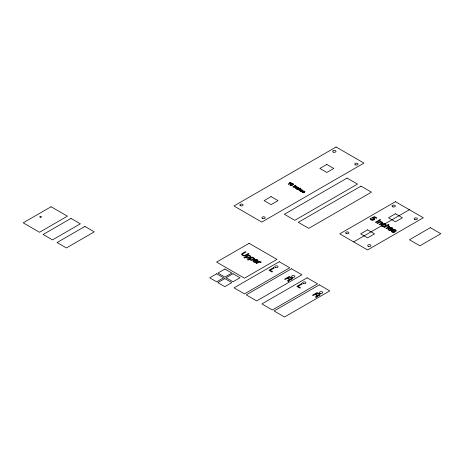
<?xml version="1.0" encoding="UTF-8"?>
<svg xmlns="http://www.w3.org/2000/svg" width="464" height="464" viewBox="0 0 464 464"><rect width="100%" height="100%" fill="white"/><g stroke="black" fill="none" stroke-linecap="round" stroke-linejoin="round"><path stroke-width="0.7" d="M371.148 218.695L370.498 218.382A1.676 0.969 0 0 0 370.197 219.06A2.332 1.346 0 0 0 370.881 219.803L371.861 220.191A1.694 0.98 0 0 0 372.638 220.255A2.535 1.467 0 0 0 374.239 219.785M288.057 280.61L287.924 280.697A1.375 0.795 0 0 0 287.726 280.842M288.092 280.587L289.066 279.914A0.806 0.464 0 0 0 289.118 279.606A2.146 1.235 0 0 0 288.602 279.206L287.187 278.371L285.192 279.519L284.565 279.154L289.211 276.474L291.357 277.716A3.161 1.827 0 0 1 292.071 278.272M317.422 296.502L316.819 296.873A2.964 1.711 0 0 0 316.465 297.128A0.603 0.348 0 0 0 316.361 297.412L315.514 297.024M296.229 187.346L294.988 188.065L295.324 188.256L296.589 187.531M299.071 189.219L297.697 189.631L300.405 188.065L300.736 188.256L299.732 188.836M300.568 189.828L299.303 190.553L298.961 190.362L300.202 189.643A1.061 0.615 0 0 0 300.481 189.428A0.69 0.4 0 0 0 299.779 189.039A1.114 0.644 0 0 0 299.106 189.231M245.531 255.049L248.402 253.39L249.04 253.756L246.43 255.264A6.113 3.526 0 0 1 245.526 255.71M249.8 259.121L248.072 260.118L247.498 259.788L252.219 257.068L252.776 257.387L252.323 257.642A1.984 1.148 0 0 1 253.054 257.648A1.81 1.044 0 0 1 254.417 258.75M260.606 262.514L261.191 262.16M353.661 241.901L409.381 209.728M288.527 281.323L287.651 280.94M388.716 227.464L386.541 228.717L385.961 228.381L388.095 227.145A1.908 1.102 0 0 0 388.565 226.78M248.872 257.566L248.559 257.671A1.282 0.737 0 0 1 247.08 257.578A1.612 0.934 0 0 1 246.97 257.474L246.825 257.34A1.061 0.609 0 0 1 246.726 257.004L246.784 256.847A2.952 1.705 0 0 1 248.414 255.948L248.866 255.861A1.038 0.597 0 0 1 249.383 255.931L249.615 256.029A1.601 0.928 0 0 1 249.823 256.157L249.928 256.244A1.056 0.609 0 0 1 250.061 256.586L249.98 256.801A2.946 1.699 0 0 1 248.855 257.549M245.52 255.705L245.056 255.855A2.129 1.23 0 0 1 244.725 255.919L244.569 255.937A1.966 1.137 0 0 1 243.641 255.902L241.622 254.672A1.943 1.119 0 0 1 241.605 254.226A2.187 1.264 0 0 1 241.756 253.947L241.796 253.895A5.197 2.999 0 0 1 242.788 253.164L245.381 251.645L246.019 252.016L243.148 253.675A2.436 1.409 0 0 0 242.446 254.318L242.457 254.382A1.293 0.748 0 0 0 242.568 254.811L243.751 255.415A1.328 0.766 0 0 0 244.366 255.449M291.554 183.732L292.134 183.645A1.015 0.586 0 0 1 292.72 183.738L292.871 183.802A1.578 0.911 0 0 1 293.057 183.918L293.155 183.993M389.783 228.317L391.662 229.407A1.74 1.003 0 0 0 392.173 228.468M290.887 182.671L291.148 182.822L288.527 184.336L288.173 184.133L290.041 183.054L289.42 182.694L289.675 182.549A2.256 1.299 0 0 0 290.284 182.781A0.957 0.551 0 0 0 290.87 182.659M304.726 192.067C304.703 191.429 303.085 190.843 303.856 191.87A3.115 1.798 0 0 1 304.164 192.212M298.671 188.68L298.352 188.494A0.858 0.493 0 0 0 298.526 188.245A0.673 0.389 0 0 0 298.253 187.972M297.743 188.848L298.062 189.034M302.07 191.441L301.745 191.249A0.777 0.452 0 0 1 300.933 191.238A0.777 0.452 0 0 1 300.562 190.832A1.247 0.719 0 0 1 300.921 190.478L302.395 191.284A3.439 1.984 0 0 0 302.772 191.04C303.758 189.788 300.463 189.451 300.133 190.808A1.218 0.702 0 0 0 300.486 191.325A1.63 0.94 0 0 0 300.788 191.464A1.23 0.708 0 0 0 301.362 191.574A1.189 0.69 0 0 0 302.076 191.446M319.22 293.805L317.069 292.564L312.429 295.243L313.055 295.609L315.05 294.454L316.483 295.284A2.146 1.235 0 0 1 317.011 295.684M254.893 260.234L256.778 261.319M254.429 260.484L256.969 261.882A5.91 3.41 0 0 0 257.613 261.464A2.158 1.247 0 0 0 257.99 260.948M381.594 225.968L381.518 225.922A1.856 1.073 0 0 1 381.083 225.191A2.68 1.549 0 0 1 381.93 224.205L382.817 223.805A2.146 1.241 0 0 1 385.99 224.617M388.339 226.339L388.455 226.432A0.754 0.435 0 0 1 388.554 226.78M292.738 184.075L292.767 184.098A0.597 0.342 0 0 1 292.825 184.411A3.689 2.129 0 0 1 291.717 185.136L291.322 185.304A0.754 0.435 0 0 1 290.423 185.171A0.592 0.342 0 0 1 290.354 184.956L290.406 184.823A2.946 1.699 0 0 1 291.978 183.964A0.684 0.394 0 0 1 292.639 183.999M391.999 228.485L391.848 228.363A1.804 1.038 0 0 0 391.674 228.253M257.108 260.403L256.963 260.275A1.804 1.038 0 0 0 256.783 260.171M296.925 186.905L296.786 186.783A1.218 0.702 0 0 0 295.725 186.528L296.003 186.377L295.69 186.197L293.718 187.334L295.081 186.928A1.16 0.667 0 0 1 296.125 186.661M394.881 231.565L394.847 231.507A6.745 3.892 0 0 0 394.365 230.979L394.087 230.707A2.013 1.16 0 0 1 393.843 230.417L394.551 229.999L395.548 230.695A0.945 0.545 0 0 1 395.334 231.008L395.867 231.316A1.438 0.829 0 0 0 396.204 230.446L395.798 230.057A3.352 1.937 0 0 0 395.548 229.906M392.996 230.411L392.985 230.364A1.056 0.609 0 0 1 393.263 229.825M292.152 278.446L292.175 278.516A1.421 0.818 0 0 1 292.076 278.963L291.734 279.264A1.821 1.05 0 0 1 289.855 279.624M374.239 219.785A1.949 1.125 0 0 0 374.767 218.991A2.21 1.276 0 0 0 373.404 217.877A1.989 1.148 0 0 0 372.923 217.807L374.378 217.187L376.304 218.3L376.849 217.981L374.5 216.624L371.716 217.831L372.18 218.132A1.508 0.87 0 0 1 373.92 218.973A1.543 0.893 0 0 1 372.505 219.756M372.511 219.803A1.154 0.667 0 0 1 371.699 219.669L371.565 219.617A1.404 0.812 0 0 1 371.026 218.672M382.04 222.082A2.059 1.189 0 0 0 380.393 221.804L380.874 221.531L380.335 221.218L376.948 223.172L377.516 223.503L379.813 222.221L381.06 222.192A1.694 0.98 0 0 1 381.478 222.389L381.565 222.447A0.777 0.452 0 0 1 381.675 222.865A1.676 0.969 0 0 1 381.251 223.196L379.129 224.437L379.709 224.767L381.878 223.515A2.575 1.485 0 0 0 382.626 222.882M382.574 222.871A1.183 0.684 0 0 0 382.533 222.546L382.22 222.233A2.616 1.508 0 0 0 382.011 222.105M381.611 225.962A2.204 1.27 0 0 0 382.951 226.415A1.763 1.021 0 0 0 383.844 226.299L384.412 226.101L383.861 225.782A1.421 0.818 0 0 1 381.988 225.759M382.098 225.695A1.079 0.621 0 0 1 381.855 225.168A2.332 1.346 0 0 1 382.527 224.559A3.062 1.769 0 0 1 383.6 224.112L383.977 224.089A1.056 0.609 0 0 1 384.615 224.187L384.83 224.292A1.125 0.65 0 0 1 385.236 224.738M385.207 224.744A1.479 0.853 0 0 1 384.905 225.173L385.462 225.498L385.926 225.028A1.346 0.777 0 0 0 385.99 224.692M388.89 225.968A2.134 1.23 0 0 0 387.278 225.748L389.012 224.762L388.443 224.431L383.786 227.122L384.354 227.453L387.15 226.055A0.835 0.481 0 0 1 387.359 226.049A1.409 0.812 0 0 1 388.246 226.275M389.453 226.826A2.506 1.45 0 0 1 388.693 227.447M389.4 226.815A1.224 0.708 0 0 0 389.36 226.484L389.041 226.159A2.703 1.56 0 0 0 388.82 226.026M392.074 227.923A2.593 1.496 0 0 1 392.3 228.044M388.971 228.114A2.442 1.409 0 0 1 392.155 227.847M388.925 228.097A4.083 2.361 0 0 0 388.629 228.271L388.316 228.514A2.198 1.27 0 0 0 387.968 229.146A2.088 1.206 0 0 0 388.577 230.04A2.796 1.612 0 0 0 389.099 230.277A2.117 1.218 0 0 0 390.079 230.463M390.085 230.428A1.955 1.131 0 0 0 391.303 230.237L390.74 229.912A1.398 0.806 0 0 1 390.062 230.022M390.062 229.982A1.305 0.754 0 0 1 388.733 229.187M388.704 229.187A2.14 1.235 0 0 1 389.331 228.584L391.86 229.97A5.91 3.41 0 0 0 392.503 229.547A2.158 1.247 0 0 0 392.88 229.036A2.047 1.183 0 0 0 392.277 228.056M389.806 228.329A1.415 0.818 0 0 1 391.715 228.224M391.314 231.229A1.885 1.09 0 0 1 391.842 230.55L392.387 230.863A1.212 0.702 0 0 0 392.074 231.194A0.928 0.534 0 0 0 392.184 231.484L392.382 231.669A2.453 1.415 0 0 0 392.561 231.785A1.583 0.916 0 0 0 393.252 232.035M391.326 231.229A1.189 0.684 0 0 0 391.361 231.426L391.877 231.936A4.269 2.465 0 0 0 392.144 232.099A3.671 2.123 0 0 0 392.318 232.186L392.747 232.354A1.554 0.899 0 0 0 393.426 232.464A1.34 0.771 0 0 0 394.98 231.559M393.17 229.75A1.734 1.003 0 0 1 395.519 229.918M392.979 230.411A3.451 1.989 0 0 0 393.414 230.91L393.768 231.275A3.666 2.117 0 0 1 394.075 231.617L393.924 231.919A0.696 0.4 0 0 1 393.252 232.035M302.076 192.021A1.096 0.632 0 0 1 302.383 191.62L302.702 191.806A0.708 0.406 0 0 0 302.522 191.997A0.887 0.51 0 0 0 303.218 192.456L303.688 192.293A2.013 1.16 0 0 0 303.497 192.05L303.288 191.835A1.949 1.125 0 0 1 303.044 191.545A0.626 0.36 0 0 1 303.178 191.214M302.128 192.015A1.334 0.771 0 0 0 303.311 192.699A0.777 0.447 0 0 0 304.21 192.212M303.23 191.249A1.009 0.58 0 0 1 304.564 191.278A1.009 0.58 0 0 1 304.68 192.05M302.435 190.234A0.998 0.574 0 0 1 302.29 190.959L301.188 190.327A0.824 0.476 0 0 1 302.313 190.269M299.727 188.819A1.259 0.725 0 0 1 300.811 189.034M301.049 189.19A1.224 0.708 0 0 1 300.544 189.811M298.7 187.717A1.514 0.876 0 0 0 296.618 187.978A1.346 0.777 0 0 0 296.374 189.028A1.282 0.737 0 0 0 298.103 189.063M298.59 187.816A1.288 0.742 0 0 1 298.996 188.216A1.195 0.69 0 0 1 298.654 188.668M297.72 188.836A0.766 0.441 0 0 1 296.879 188.906A0.766 0.441 0 0 1 296.438 188.488M296.716 188.506A1.317 0.76 0 0 1 298.294 187.879M291.589 183.779A3.022 1.746 0 0 0 289.896 184.846A1.073 0.621 0 0 0 290.122 185.333A1.438 0.829 0 0 0 290.371 185.472L290.441 185.501A1.044 0.603 0 0 0 291.056 185.606L291.317 185.583A1.659 0.957 0 0 0 291.56 185.536M293.294 184.417A2.964 1.711 0 0 1 291.531 185.484M293.155 183.993A1.079 0.621 0 0 1 293.3 184.423M296.2 186.69A0.829 0.481 0 0 1 296.339 187.404M297.088 186.905A1.247 0.719 0 0 1 296.566 187.514M290.133 279.166A1.821 1.05 0 0 1 289.281 278.841L287.808 278.011L289.397 277.095L290.934 277.982A1.763 1.021 0 0 1 291.369 278.33A0.876 0.505 0 0 1 291.317 278.713L291.096 278.893A2.053 1.189 0 0 1 290.922 278.992L290.58 279.119A0.766 0.441 0 0 1 290.139 279.154M288.504 281.323A0.603 0.348 0 0 1 288.62 281.051M288.602 281.039A2.964 1.711 0 0 1 288.968 280.79L289.559 280.418A1.601 0.922 0 0 0 290.035 279.972A1.392 0.8 0 0 0 289.861 279.589M292.013 278.203A1.821 1.05 0 0 1 292.111 278.377M319.209 293.811A3.161 1.827 0 0 1 319.934 294.356A1.804 1.044 0 0 1 320.015 294.536L320.032 294.599A1.421 0.818 0 0 1 319.94 295.052L319.597 295.353A1.821 1.05 0 0 1 317.718 295.707M316.982 295.69A0.806 0.464 0 0 1 316.929 295.997L315.758 296.798A1.375 0.795 0 0 0 315.59 296.931M317.898 296.061A1.601 0.922 0 0 1 317.399 296.484M317.724 295.672A1.392 0.8 0 0 1 317.869 296.055M245.508 255.038A2.471 1.427 0 0 1 244.383 255.478M249.812 259.121A2.256 1.299 0 0 0 249.8 259.504A1.821 1.05 0 0 0 251.958 260.24L253.321 259.863A5.29 3.051 0 0 0 253.698 259.654L254.168 259.295A2.094 1.206 0 0 0 254.463 258.755M257.184 259.834A2.593 1.496 0 0 1 257.41 259.956A2.047 1.183 0 0 1 257.99 260.948M254.081 260.031A2.442 1.409 0 0 1 257.265 259.765M254.034 260.008A4.083 2.361 0 0 0 253.738 260.188L253.425 260.432A2.198 1.27 0 0 0 253.077 261.064A2.088 1.206 0 0 0 253.686 261.951A2.796 1.612 0 0 0 254.208 262.189A2.117 1.218 0 0 0 255.194 262.38A1.955 1.131 0 0 0 256.412 262.148L255.85 261.829A1.398 0.806 0 0 1 255.171 261.934M255.171 261.899A1.305 0.754 0 0 1 253.843 261.104A2.14 1.235 0 0 1 254.44 260.495M257.282 260.379A1.74 1.003 0 0 1 256.743 261.302M254.916 260.246A1.415 0.818 0 0 1 256.824 260.142M260.42 262.398A1.212 0.696 0 0 0 259.498 262.154A1.398 0.806 0 0 0 258.628 262.404L256.679 263.535L256.111 263.204L259.498 261.249L260.037 261.563L259.451 261.899A2.076 1.201 0 0 1 260.194 261.858A1.23 0.713 0 0 1 261.041 262.044M253.663 258.668L253.582 258.883A2.946 1.699 0 0 1 252.451 259.625L252.161 259.753A1.282 0.737 0 0 1 250.682 259.66A1.612 0.934 0 0 1 250.572 259.556L250.427 259.422A1.061 0.609 0 0 1 250.322 259.08L250.386 258.924A2.952 1.705 0 0 1 252.01 258.025L252.468 257.938A1.038 0.597 0 0 1 252.984 258.013L253.216 258.106A1.601 0.928 0 0 1 253.425 258.233L253.53 258.326A1.056 0.609 0 0 1 253.663 258.668M319.174 294.797L318.959 294.982A2.053 1.189 0 0 1 318.785 295.081L318.443 295.208A0.766 0.441 0 0 1 318.002 295.237A1.821 1.05 0 0 1 317.144 294.924L315.671 294.095L317.26 293.178L318.797 294.066A1.763 1.021 0 0 1 319.232 294.414A0.876 0.505 0 0 1 319.18 294.802M250.566 257.218L250.096 257.572A5.29 3.051 0 0 1 249.719 257.781L248.368 258.199A1.821 1.05 0 0 1 246.204 257.427A2.256 1.299 0 0 1 246.21 257.044L244.47 258.042L243.902 257.711L248.617 254.985L249.174 255.304L248.721 255.565A1.984 1.148 0 0 1 249.452 255.571A1.81 1.044 0 0 1 250.821 256.673A2.094 1.206 0 0 1 250.56 257.213M51.063 206.753L23.2 222.842L39.527 232.267L67.39 216.178L51.063 206.753M70.986 218.411L43.123 234.494L52.484 239.9L80.347 223.816L70.986 218.411M84.918 226.455L57.055 242.539L66.416 247.944L94.279 231.855L84.918 226.455M336.093 147.001L233.931 205.987L261.795 222.07L363.956 163.09L336.093 147.001M271.08 196.603L264.115 200.622L271.08 204.647L278.046 200.622L271.08 196.603M326.807 164.43L319.841 168.449L326.807 172.475L333.773 168.449L326.807 164.43M295.498 185.24L292.801 186.801L293.167 187.015L295.87 185.455L295.498 185.24M347.06 178.089L284.368 214.281L294.814 220.313L357.506 184.121L347.06 178.089M249.098 243.322L216.595 262.09L244.458 278.174L276.962 259.405L249.098 243.322M360.992 186.128L298.3 222.326L308.746 228.358L371.438 192.16L360.992 186.128M216.659 273.789L209.693 277.808L216.659 281.828L223.625 277.808L216.659 273.789M224.895 269.033L217.929 273.052L224.895 277.078L231.861 273.052L224.895 269.033M233.032 273.731L226.067 277.75L233.032 281.776L239.998 277.75L233.032 273.731M224.796 278.597L217.831 282.622L224.796 286.642L231.762 282.622L224.796 278.597M279.264 261.731L234.036 287.842L244.487 293.874L289.71 267.763L279.264 261.731M273.638 267.6L268.992 270.28L271.974 272.003L272.525 271.684L270.176 270.326L274.265 267.96L273.638 267.6M395.45 201.689L339.729 233.862L367.592 249.945L423.313 217.773L395.45 201.689M291.456 268.766L246.227 294.878L256.673 300.91L301.902 274.798L291.456 268.766M380.01 219.582L375.364 222.262L376.002 222.627L380.642 219.948L380.01 219.582M367.592 229.837L360.627 233.862L367.592 237.881L374.558 233.862L367.592 229.837M395.45 213.753L388.484 217.773L395.45 221.792L402.416 217.773L395.45 213.753M307.127 277.814L261.899 303.926L272.351 309.958L317.573 283.846L307.127 277.814M301.496 283.684L296.856 286.369L299.837 288.086L300.388 287.767L298.039 286.41L302.128 284.049L301.496 283.684M319.319 284.855L274.091 310.961L284.536 316.999L329.765 290.887L319.319 284.855M430.354 227.691L409.457 239.755L419.903 245.787L440.8 233.723L430.354 227.691M262.717 218.538A1.641 0.945 0 0 0 265.176 217.715A1.641 0.945 0 0 0 262.717 216.897A1.641 0.945 0 0 0 262.717 218.538M240.555 205.767A1.641 0.945 0 0 0 243.119 205.047A1.641 0.945 0 0 0 240.758 204.131A1.641 0.945 0 0 0 240.555 205.767M355.494 164.882A1.641 0.945 0 0 0 358.051 164.163A1.641 0.945 0 0 0 355.691 163.241A1.641 0.945 0 0 0 355.494 164.882M333.43 152.146A1.641 0.945 0 0 0 335.988 151.426A1.641 0.945 0 0 0 333.633 150.51A1.641 0.945 0 0 0 333.43 152.146M368.41 246.372A1.641 0.945 0 0 0 370.968 245.659A1.641 0.945 0 0 0 368.613 244.737A1.641 0.945 0 0 0 368.41 246.372M346.353 233.641A1.641 0.945 0 0 0 348.911 232.922A1.641 0.945 0 0 0 346.556 232A1.641 0.945 0 0 0 346.353 233.641M414.949 219.6A1.641 0.945 0 0 0 417.409 218.776A1.641 0.945 0 0 0 414.949 217.958A1.641 0.945 0 0 0 414.949 219.6M392.892 206.863A1.641 0.945 0 0 0 395.351 206.045A1.641 0.945 0 0 0 392.892 205.221A1.641 0.945 0 0 0 392.892 206.863M275.593 267.548A1.641 0.945 0 0 0 278.052 266.725A1.641 0.945 0 0 0 275.593 265.907A1.641 0.945 0 0 0 275.593 267.548M292.424 277.269A1.641 0.945 0 0 0 294.889 276.445A1.641 0.945 0 0 0 292.424 275.622A1.641 0.945 0 0 0 292.424 277.269M303.352 283.597A1.641 0.945 0 0 0 305.909 282.883A1.641 0.945 0 0 0 303.555 281.961A1.641 0.945 0 0 0 303.352 283.597M320.189 293.318A1.641 0.945 0 0 0 322.747 292.598A1.641 0.945 0 0 0 320.392 291.682A1.641 0.945 0 0 0 320.189 293.318M40.153 217.198A0.824 0.476 0 0 0 41.435 216.845A0.824 0.476 0 0 0 40.258 216.381A0.824 0.476 0 0 0 40.153 217.198"/></g></svg>
